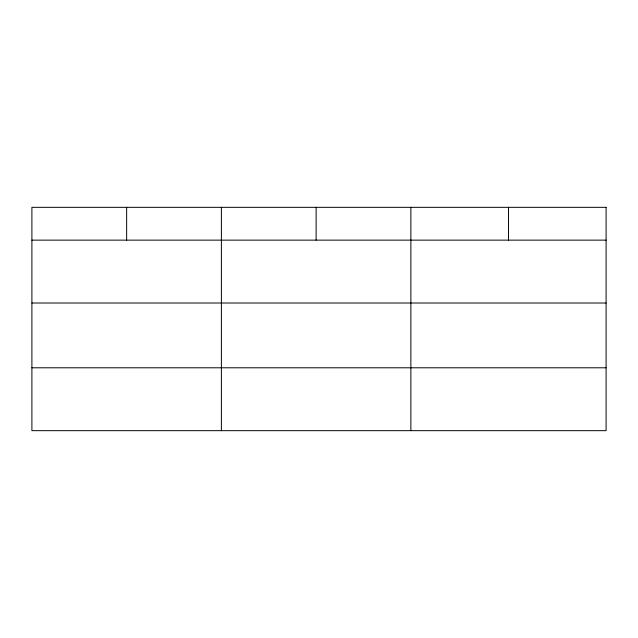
<?xml version="1.0" encoding="UTF-8"?>
<svg xmlns="http://www.w3.org/2000/svg" width="638" height="638" viewBox="0 0 638 638"><rect width="100%" height="100%" fill="white"/><g stroke="black" fill="none" stroke-linecap="round" stroke-linejoin="round"><path stroke-width="0.96" d="M31.9 240.135L606.1 240.135M31.9 303.01L606.1 303.01M31.9 367.791L606.1 367.791M508.486 207.334L508.486 240.135M410.872 207.334L410.872 430.666M316.129 207.334L316.129 240.135M221.386 207.334L221.386 430.666M126.643 207.334L126.643 240.135M606.1 207.334L31.9 207.334L31.9 430.666L606.1 430.666L606.1 207.334"/></g></svg>
